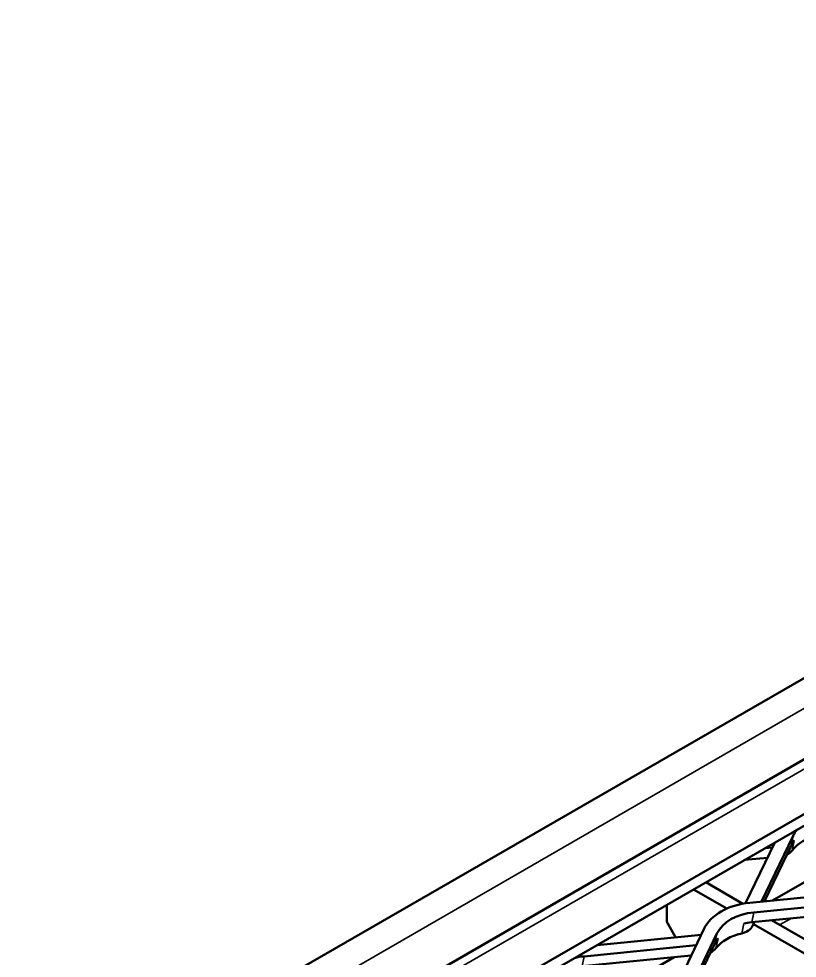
# Model space of a CAD drawing. Header units: millimetres. Extents: x 0 to 1485, y 0 to 1050.
# Drawn here: x 889.6 to 1001.5, y 458.4 to 593.7 of the extents above; entities that cross this region are included whole.
import ezdxf

# ---------------------------------------------------------------- set-up
doc = ezdxf.new("R2010")
doc.units = ezdxf.units.MM
doc.header["$LTSCALE"] = 2.5
doc.layers.add('Sichtbar (ISO)', color=7, linetype='Continuous', lineweight=50)
doc.layers.add('Sichtbar schmal (ISO)', color=7, linetype='Continuous', lineweight=35)

msp = doc.modelspace()

# ---------------------------------------------------------------- linework, layer by layer
at = {"layer": 'Sichtbar (ISO)'}
for p, q in [((1166.9679, 593.6837), (744.118, 349.5513)), ((764.1597, 349.4112), (1168.3821, 582.7891)), ((1168.3821, 574.9043), (779.4734, 350.3678)), ((1168.3821, 573.2713), (780.8876, 349.5513)), ((997.9936, 466.7325), (1019.2156, 478.9851)), ((998.3089, 475.0795), (994.118, 466.3356)), ((996.4181, 466.5775), (1000.9564, 476.0462)), ((996.8222, 466.6173), (1000.6587, 474.6217)), ((997.9649, 474.3618), (996.881, 474.2551)), ((993.9681, 472.5734), (997.2631, 472.8975)), ((991.4018, 465.563), (986.6138, 468.3274)), ((988.3816, 469.348), (993.7157, 466.2684)), ((994.7353, 466.412), (1012.1275, 468.123)), ((982.7666, 463.6567), (982.7666, 466.1062)), ((1011.3999, 466.6051), (995.2946, 465.0206)), ((994.9968, 463.5961), (1010.6981, 465.1408)), ((982.7666, 463.6567), (984.0504, 461.433)), ((995.1224, 463.0708), (995.3928, 463.635)), ((1004.8369, 457.8063), (995.2516, 463.3404)), ((997.8568, 463.8775), (1007.1507, 458.5116)), ((987.7323, 461.7952), (972.7461, 460.3208)), ((983.1578, 452.251), (988.1124, 462.5883)), ((989.9963, 461.9616), (985.458, 452.493)), ((970.8994, 458.6927), (987.0048, 460.2772)), ((985.8621, 452.5327), (989.6986, 460.5371)), ((962.6383, 446.3201), (983.8603, 458.5726)), ((970.6017, 457.2682), (986.3029, 458.813))]:
    msp.add_line(p, q, dxfattribs=at)
for centre, major_axis, start_param, end_param in [((1008.4918, 473.5396), (-7.8308, 1.6367), 5.92671297, 6.11622732), ((1008.194, 472.1151), (-7.8308, 1.6367), 5.96226963, 6.11622732), ((1007.8963, 470.6906), (-7.8308, 1.6367), 5.29543781, 5.96226963), ((998.1656, 475.1559), (2.9365, -0.6138), 5.54107457, 5.96226963), ((997.5316, 459.455), (-9.7885, 2.0459), 5.14148013, 6.11622732), ((997.5316, 459.455), (-7.8308, 1.6367), 5.14148013, 6.11622732), ((992.2966, 464.0107), (2.9365, -0.6138), 5.29543781, 6.11622732), ((997.2339, 458.0305), (7.8308, -1.6367), 1.99988748, 2.15384516), ((997.2339, 458.0305), (-7.8308, 1.6367), 5.96226963, 6.11622732), ((996.9362, 456.606), (-7.8308, 1.6367), 5.29543781, 5.96226963), ((973.1364, 453.1272), (7.8308, -1.6367), 1.99988748, 2.18940182), ((987.2055, 461.0714), (2.9365, -0.6138), 5.54107457, 5.96226963)]:
    msp.add_ellipse(centre, major_axis=major_axis, ratio=0.68595823, start_param=start_param, end_param=end_param, dxfattribs=at)
at = {"layer": 'Sichtbar schmal (ISO)'}
for p, q in [((1167.675, 589.7316), (750.9633, 349.143)), ((1168.3821, 581.4363), (768.1597, 350.3678)), ((1000.9564, 476.0462), (1000.6587, 474.6217)), ((1000.8194, 473.9381), (1001.1172, 475.3626)), ((994.9968, 463.5961), (995.2946, 465.0206)), ((1000.6592, 464.1532), (999.0193, 463.2063)), ((993.8597, 463.4158), (993.562, 461.9913)), ((995.2371, 463.6197), (995.1224, 463.0708)), ((989.6986, 460.5371), (989.9963, 461.9616)), ((990.157, 461.278), (989.8593, 459.8535)), ((970.8994, 458.6927), (970.6017, 457.2682))]:
    msp.add_line(p, q, dxfattribs=at)

doc.saveas('drawing.dxf')
